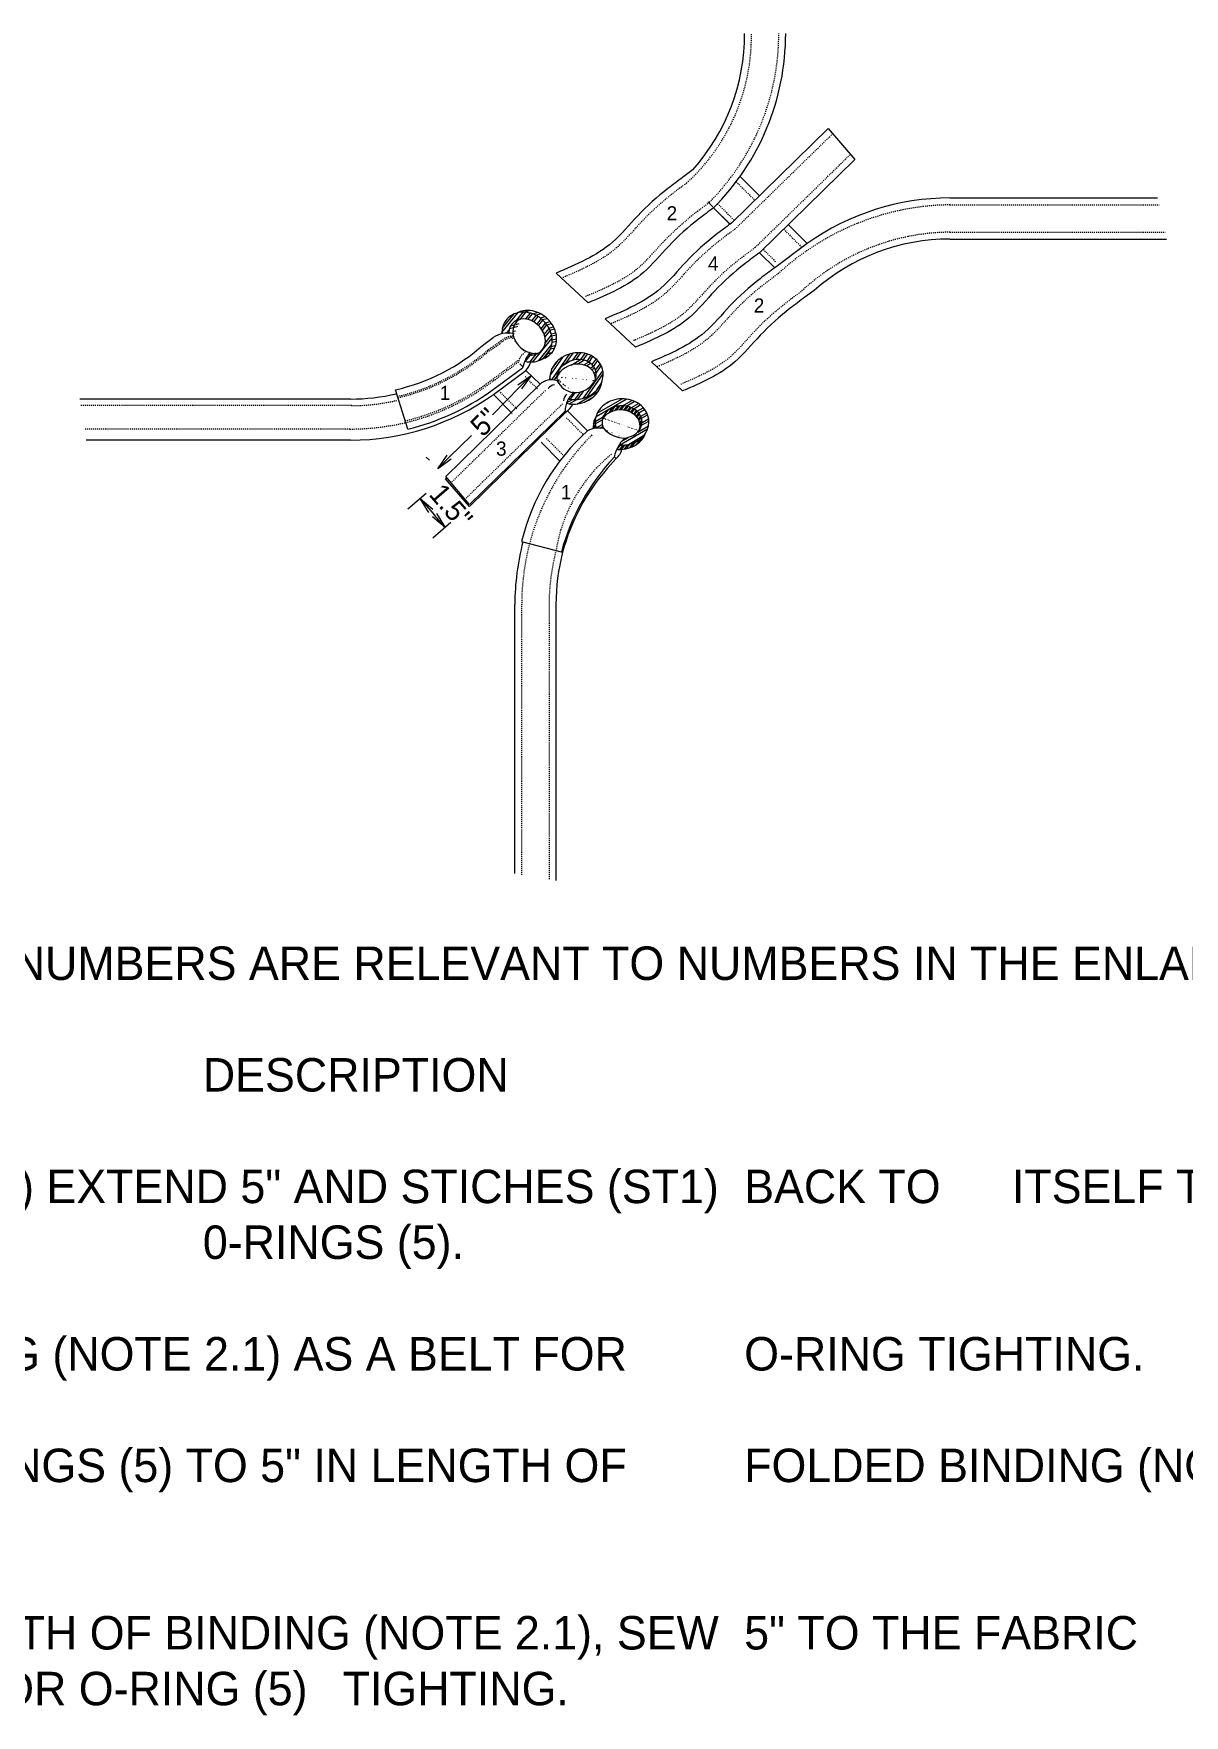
# Model space of a CAD drawing. Header units: inches. Extents: x 1631 to 16634, y 11819 to 13981.
# Drawn here: x 3629.4 to 3742.9, y 12079.4 to 12245.2 of the extents above; entities that cross this region are included whole.
import ezdxf

# ---------------------------------------------------------------- set-up
doc = ezdxf.new("R2010")
doc.units = ezdxf.units.IN
doc.header["$MEASUREMENT"] = 0
doc.linetypes.add('HIDDEN', pattern=[0.375, 0.25, -0.125])
for name, color, linetype in [('Object', 7, 'Continuous'), ('PEN2', 95, 'Continuous'), ('STECH', 7, 'HIDDEN'), ('TEXT', 7, 'Continuous'), ('WEBB', 5, 'Continuous')]:
    doc.layers.add(name, color=color, linetype=linetype)
pattern_1 = [(30.00000000000006, (2615.639687310141, 13171.15514276995), (-0.3, 0.5196152422706632), []), (30.00000000000006, (2615.717333023672, 13171.44492051783), (-0.3, 0.5196152422706632), [])]

# ---------------------------------------------------------------- blocks, each defined once
blk = doc.blocks.new('_OPEN')
at = {"color": 0, "linetype": 'ByBlock'}
for p, q in [((-1, 0.1666666666666667), (0, 0)), ((0, 0), (-1, -0.1666666666666667)), ((0, 0), (-1, 0))]:
    blk.add_line(p, q, dxfattribs=at)

msp = doc.modelspace()

# ---------------------------------------------------------------- hatches: boundary and pattern name
at = {"layer": 'Object'}
h = msp.add_hatch(dxfattribs=at)
h.set_pattern_fill('STEEL', color=256, scale=4.800000000000001, angle=6, style=0)
h.set_pattern_definition([(51, (2615.639687310141, 13171.15514276995), (-0.4662875768741825, 0.3775922346299025), []), (51, (2615.608328771161, 13171.45349933856), (-0.4662875768741825, 0.3775922346299025), [])])
edge = h.paths.add_edge_path()
edge.add_spline(control_points=[(3677.860072401469, 12212.90883360231), (3678.181926641168, 12212.83237699075), (3678.514084353772, 12212.81509896325), (3679.264475148269, 12212.93814898348), (3679.671809583724, 12213.1371633768), (3680.284115614901, 12213.75022612093), (3680.482476249397, 12214.15859123335), (3680.614805068491, 12215.01659369533), (3680.553912293368, 12215.46421847648), (3680.23032743753, 12216.28782146305), (3679.968208485105, 12216.66521921616), (3679.192262121887, 12217.38540191914), (3678.620196451895, 12217.6665461751), (3677.556453964216, 12217.79773731803), (3677.070274607158, 12217.72052165568), (3676.468681195562, 12217.39248136351), (3676.295884201751, 12217.25901608953), (3676.149069282008, 12217.10115815115), (3675.947610536559, 12216.88454622723), (3675.796289936796, 12216.62233917773), (3675.63052361866, 12216.10668714349), (3675.597561607166, 12215.86111924437), (3675.602511858295, 12215.61436111895)], knot_values=[2.178746364362933, 2.178746364362933, 2.178746364362933, 2.178746364362933, 2.578909986400729, 2.578909986400729, 3.112594499494854, 3.112594499494854, 3.64627901258898, 3.64627901258898, 4.179963525683106, 4.179963525683106, 4.713648038777231, 4.713648038777231, 5.439034474957414, 5.439034474957414, 6.017624120894173, 6.017624120894173, 6.283185307179586, 6.283185307179586, 6.283185307179586, 6.647587123580169, 6.647587123580169, 6.950201992807984, 6.950201992807984, 6.950201992807984, 6.950201992807984], degree=3, periodic=0)
edge.add_arc((3676.214946337668, 12212.9973290757), 2.687737469863095, 88.69629602716702, 103.17125859061753, ccw=False)
edge.add_ellipse((3678.088018548649, 12215.297848898), major_axis=(-1.444676885509036, 1.343613904841551), ratio=0.8141621690864794, start_angle=130.4339251141714, end_angle=396.30025943968735, ccw=False)
edge.add_arc((3681.87183483943, 12211.1666588584), 4.373718177589829, 147.2745948252473, 156.5263000736794)
h = msp.add_hatch(dxfattribs=at)
h.set_pattern_fill('STEEL', color=256, scale=4.800000000000001, angle=329.9999999999999, style=0)
h.set_pattern_definition([(14.99999999999995, (2615.639687310141, 13171.15514276995), (-0.1552914270615121, 0.579555495773441), []), (14.99999999999995, (2615.789687310141, 13171.41495039108), (-0.1552914270615121, 0.579555495773441), [])])
edge = h.paths.add_edge_path()
edge.add_ellipse((3678.515322501527, 12215.46904188325), major_axis=(-1.476909292616834, 1.308101131483985), ratio=0.8141621690864796, start_angle=344.82106040452425, end_angle=401.88658951353784, ccw=False)
edge.add_ellipse((3678.088018548649, 12215.297848898), major_axis=(-1.444676885509036, 1.343613904841551), ratio=0.8141621690864794, start_angle=330.5176970700759, end_angle=396.3002594396873)
edge.add_arc((3676.214946337774, 12212.9973290757), 2.687737469863096, 79.49993450514489, 88.6962960294183, ccw=False)
edge = h.paths.add_edge_path(flags=17)
edge.add_ellipse((3678.515322501527, 12215.46904188325), major_axis=(-1.476909292616834, 1.308101131483985), ratio=0.8141621690864796, start_angle=480.74377935227767, end_angle=510.29678957089766, ccw=False)
edge.add_arc((3681.87183483943, 12211.1666588584), 4.373718177589829, 143.5221561265998, 147.2745948252473)
edge.add_ellipse((3678.088018548649, 12215.297848898), major_axis=(-1.444676885509036, 1.343613904841551), ratio=0.8141621690864794, start_angle=130.4339251141714, end_angle=167.8649168334608)
edge = h.paths.add_edge_path()
edge.add_spline(control_points=[(3679.530771068929, 12213.10822668179), (3679.878739781867, 12213.21041248381), (3680.200433135309, 12213.39927922899), (3680.748388808604, 12213.97525694134), (3680.936764696595, 12214.38832295444), (3681.048198934768, 12215.24928843092), (3680.9764437264, 12215.69530083527), (3680.632935142305, 12216.51079509709), (3680.361720220559, 12216.88171001388), (3679.5684976224, 12217.58281898831), (3678.98976719541, 12217.84997496582), (3677.957241822265, 12217.95190542047), (3677.508686829107, 12217.87837981084), (3677.121312103427, 12217.67993693995)], knot_values=[2.666962190756418, 2.666962190756418, 2.666962190756418, 2.666962190756418, 3.112594499494854, 3.112594499494854, 3.64627901258898, 3.64627901258898, 4.179963525683106, 4.179963525683106, 4.713648038777231, 4.713648038777231, 5.439034474957414, 5.439034474957414, 5.975945858829169, 5.975945858829169, 5.975945858829169, 5.975945858829169], degree=3, periodic=0)
edge.add_spline(control_points=[(3677.121312103427, 12217.67993693995), (3677.413855525461, 12217.75828858803), (3677.724101090937, 12217.77706143226), (3678.620196451895, 12217.6665461751), (3679.192262121887, 12217.38540191914), (3679.968208485105, 12216.66521921616), (3680.23032743753, 12216.28782146305), (3680.553912293368, 12215.46421847648), (3680.614805068491, 12215.01659369533), (3680.482476249397, 12214.15859123335), (3680.284115614901, 12213.75022612093), (3679.84565272502, 12213.31122136059), (3679.694445183377, 12213.19882893285), (3679.530771068929, 12213.10822668179)], knot_values=[2.881952541900654, 2.881952541900654, 2.881952541900654, 2.881952541900654, 3.255033950636334, 3.255033950636334, 3.980420386816517, 3.980420386816517, 4.514104899910643, 4.514104899910643, 5.047789413004768, 5.047789413004768, 5.581473926098894, 5.581473926098894, 5.812115883693094, 5.812115883693094, 5.812115883693094, 5.812115883693094], degree=3, periodic=0)
at = {"layer": 'Object', "ltscale": 8}
h = msp.add_hatch(dxfattribs=at)
h.set_pattern_fill('STEEL', color=256, scale=4.800000000000001, angle=10, style=0)
h.set_pattern_definition([(54.99999999999999, (2615.639687310141, 13171.15514276995), (-0.491491226573395, 0.3441458618106277), []), (54.99999999999999, (2615.587592856841, 13171.45058509585), (-0.491491226573395, 0.3441458618106277), [])])
edge = h.paths.add_edge_path()
edge.add_ellipse((3682.969334968904, 12211.44808200212), major_axis=(1.90379475082814, 0.517643869399485), ratio=0.8141621690864798, start_angle=330.517697070058, end_angle=527.8649168335529, ccw=False)
edge.add_ellipse((3682.969334968904, 12211.44808200212), major_axis=(1.90379475082814, 0.517643869399485), ratio=0.8141621690864798, start_angle=249.1079499378008, end_angle=330.517697070058, ccw=False)
edge.add_arc((3684.251770755167, 12208.00103837637), 2.397765709164295, 130.827082047173, 150.0093629394599)
edge.add_spline(control_points=[(3682.175048852047, 12209.19958188127), (3682.197963097322, 12209.19475865017), (3682.220950366285, 12209.19022798429), (3682.679156147533, 12209.10600401312), (3683.138055561083, 12209.12938643221), (3684.159338775444, 12209.40819905805), (3684.700116254171, 12209.74563192832), (3685.2670395653, 12210.44833988849), (3685.414879451264, 12210.72174087367), (3685.502774017592, 12211.01156009274)], knot_values=[4.151692740075339, 4.151692740075339, 4.151692740075339, 4.151692740075339, 4.179963525683106, 4.179963525683106, 4.713648038777231, 4.713648038777231, 5.439034474957414, 5.439034474957414, 5.812115883691652, 5.812115883691652, 5.812115883691652, 5.812115883691652], degree=3, periodic=0)
edge.add_spline(control_points=[(3685.502774017592, 12211.01156009274), (3685.551189877946, 12211.17120416887), (3685.581416834237, 12211.33582994637), (3685.603173276812, 12211.71758969487), (3685.58104397307, 12211.93480404601), (3685.524481710007, 12212.14282918816), (3685.446867237468, 12212.4282803142), (3685.304060250921, 12212.69521968056), (3684.724801977509, 12213.3779135837), (3684.145548435759, 12213.65801464899), (3682.927787128827, 12213.81117099054), (3682.285786651923, 12213.68971679237), (3681.193274987836, 12213.11110179367), (3680.741374924217, 12212.65109336761), (3680.416208254526, 12211.86809014498), (3680.360471102349, 12211.6241822761), (3680.348044148725, 12211.37869381483)], knot_values=[5.812115883691652, 5.812115883691652, 5.812115883691652, 5.812115883691652, 6.017624120894173, 6.017624120894173, 6.283185307179586, 6.283185307179586, 6.283185307179586, 6.647587123580169, 6.647587123580169, 7.385756513580217, 7.385756513580217, 8.123925903580266, 8.123925903580266, 8.862095293580316, 8.862095293580316, 9.165137849081228, 9.165137849081228, 9.165137849081228, 9.165137849081228], degree=3, periodic=0)
edge.add_spline(control_points=[(3680.348044148725, 12211.37869381483), (3680.343035963431, 12211.27975953549), (3680.345062089644, 12211.18056854111), (3680.354411073709, 12211.08206573824)], knot_values=[9.165137849081228, 9.165137849081228, 9.165137849081228, 9.165137849081228, 9.287266997980666, 9.287266997980666, 9.287266997980666, 9.287266997980666], degree=3, periodic=0)
edge.add_arc((3680.479728440187, 12209.47265777198), 1.614279543384031, 69.21115978316402, 94.4523810780596, ccw=False)
edge.add_ellipse((3682.969334968904, 12211.44808200212), major_axis=(1.90379475082814, 0.517643869399485), ratio=0.8141621690864798, start_angle=527.8649168335529, end_angle=538.1100163271653, ccw=False)
at = {"layer": 'Object'}
h = msp.add_hatch(dxfattribs=at)
h.set_pattern_fill('STEEL', color=256, scale=4.800000000000001, angle=345, style=0)
h.set_pattern_definition(pattern_1)
edge = h.paths.add_edge_path()
edge.add_ellipse((3682.969334968904, 12211.44808200212), major_axis=(1.90379475082814, 0.517643869399485), ratio=0.8141621690864798, start_angle=330.517697070058, end_angle=527.8649168335529)
edge.add_ellipse((3682.889147992835, 12210.99479869643), major_axis=(1.890649877064452, 0.5637665041165666), ratio=0.8141621690864796, start_angle=344.82106040452425, end_angle=510.29678957089766, ccw=False)
edge = h.paths.add_edge_path()
edge.add_spline(control_points=[(3682.601664829011, 12208.68139652246), (3682.918238010498, 12208.67415013645), (3683.238313681977, 12208.71804311333), (3684.128383677576, 12208.98444390119), (3684.660799391007, 12209.33492176287), (3685.292455245222, 12210.15803132157), (3685.466809554411, 12210.57780289282), (3685.502774017594, 12211.01156009275)], knot_values=[4.334068537575593, 4.334068537575593, 4.334068537575593, 4.334068537575593, 4.713648038777231, 4.713648038777231, 5.439034474957414, 5.439034474957414, 5.975945858829169, 5.975945858829169, 5.975945858829169, 5.975945858829169], degree=3, periodic=0)
edge.add_spline(control_points=[(3685.502774017592, 12211.01156009274), (3685.414879451264, 12210.72174087367), (3685.2670395653, 12210.44833988849), (3684.700116254171, 12209.74563192832), (3684.159338775444, 12209.40819905805), (3683.138055561083, 12209.12938643221), (3682.679156147533, 12209.10600401312), (3682.220950366285, 12209.19022798429), (3682.197963097322, 12209.19475865017), (3682.175048852047, 12209.19958188127)], knot_values=[4.151692740075339, 4.151692740075339, 4.151692740075339, 4.151692740075339, 4.524774148809576, 4.524774148809576, 5.250160584989759, 5.250160584989759, 5.783845098083884, 5.783845098083884, 5.812115883691652, 5.812115883691652, 5.812115883691652, 5.812115883691652], degree=3, periodic=0)
edge.add_arc((3684.251770755167, 12208.00103837636), 2.397765709164295, 150.0093629394345, 161.4205260093168)
edge.add_spline(control_points=[(3681.97897032406, 12208.76501389718), (3682.058036310065, 12208.74501463327), (3682.138177807989, 12208.72858104784), (3682.345191825229, 12208.69570956641), (3682.473139674879, 12208.68433847375), (3682.601664829011, 12208.68139652246)], knot_values=[4.081236184869055, 4.081236184869055, 4.081236184869055, 4.081236184869055, 4.179963525683106, 4.179963525683106, 4.334068537575593, 4.334068537575593, 4.334068537575593, 4.334068537575593], degree=3, periodic=0)
h = msp.add_hatch(dxfattribs=at)
h.set_pattern_fill('STEEL', color=256, scale=4.800000000000001, angle=345, style=0)
h.set_pattern_definition(pattern_1)
edge = h.paths.add_edge_path()
edge.add_spline(control_points=[(3687.164030486569, 12204.65419303321), (3687.278365847764, 12204.64384789578), (3687.393399492132, 12204.63988454088), (3688.118066361296, 12204.65553624098), (3688.724524157242, 12204.85177631124), (3689.579691956891, 12205.49787787487), (3689.875075723763, 12205.89168119635), (3690.078776691658, 12206.54592196384), (3690.109976112721, 12206.76202003545), (3690.105541983155, 12206.97755213947), (3690.099457491327, 12207.27330428344), (3690.02563735122, 12207.56690443268), (3689.629199050247, 12208.369679486), (3689.135147934254, 12208.78187454564), (3687.990862595776, 12209.22573322784), (3687.338571187032, 12209.26357041427), (3686.138363943071, 12208.9671254372), (3685.588410208778, 12208.63041738905), (3684.9711560208, 12207.79881935005), (3684.817155737599, 12207.37242518519), (3684.807480607355, 12206.72926838501), (3684.839159655077, 12206.51974041913), (3684.901236570642, 12206.31923151183)], knot_values=[4.576980675456992, 4.576980675456992, 4.576980675456992, 4.576980675456992, 4.713648038777231, 4.713648038777231, 5.439034474957414, 5.439034474957414, 6.017624120894173, 6.017624120894173, 6.283185307179586, 6.283185307179586, 6.283185307179586, 6.647587123580169, 6.647587123580169, 7.385756513580217, 7.385756513580217, 8.123925903580266, 8.123925903580266, 8.862095293580316, 8.862095293580316, 9.39577980667444, 9.39577980667444, 9.654466529359041, 9.654466529359041, 9.654466529359041, 9.654466529359041], degree=3, periodic=0)
edge.add_arc((3685.129905663307, 12204.08054476051), 2.250335069371991, 76.66522021562872, 95.83221008436823, ccw=False)
edge.add_ellipse((3687.458188170516, 12206.92308828193), major_axis=(1.972496612823601, 0.04058005922938829), ratio=0.8141621690864794, start_angle=276.30427769314616, end_angle=562.5321972154212, ccw=False)
edge.add_arc((3690.204476717498, 12202.77011474049), 3.576879127978909, 134.2710363759815, 148.2146790483659)
h = msp.add_hatch(dxfattribs=at)
h.set_pattern_fill('STEEL', color=256, scale=2.7, angle=8, style=0)
h.set_pattern_definition([(53, (-726.1727226476614, 17363.63562594738), (-0.2695394846409613, 0.2031125703138163), []), (53, (-726.1962081084494, 17363.80273368399), (-0.2695394846409613, 0.2031125703138163), [])])
edge = h.paths.add_edge_path()
edge.add_ellipse((3687.458188170516, 12206.92308828193), major_axis=(1.972496612823601, 0.04058005922938829), ratio=0.8141621690864794, start_angle=330.517697070142, end_angle=527.8649168335569)
edge.add_ellipse((3687.270485683659, 12206.50277472901), major_axis=(1.9709274401109, 0.08851358441277524), ratio=0.8141621690864796, start_angle=344.82106040452425, end_angle=510.29678957089766, ccw=False)
edge = h.paths.add_edge_path()
edge.add_spline(control_points=[(3687.444061320912, 12204.22783243814), (3688.029916414711, 12204.26786970858), (3688.604186611119, 12204.47667213524), (3689.399182057337, 12205.10824357564), (3689.670116128606, 12205.4732125143), (3689.810181240806, 12205.88530536239)], knot_values=[4.740671444479243, 4.740671444479243, 4.740671444479243, 4.740671444479243, 5.439034474957414, 5.439034474957414, 5.975945858829169, 5.975945858829169, 5.975945858829169, 5.975945858829169], degree=3, periodic=0)
edge.add_spline(control_points=[(3689.810181240804, 12205.88530536239), (3689.654636599531, 12205.62544674871), (3689.444916457993, 12205.39605147236), (3688.724524157242, 12204.85177631124), (3688.118066361296, 12204.65553624098), (3687.393399492132, 12204.63988454088), (3687.278365847764, 12204.64384789578), (3687.164030486569, 12204.65419303321)], knot_values=[4.576980675456991, 4.576980675456991, 4.576980675456991, 4.576980675456991, 4.95006208419166, 4.95006208419166, 5.675448520371843, 5.675448520371843, 5.812115883692082, 5.812115883692082, 5.812115883692082, 5.812115883692082], degree=3, periodic=0)
edge.add_arc((3690.204476717498, 12202.7701147405), 3.57687912797891, 148.2146790483659, 155.8290581308954)
edge.add_spline(control_points=[(3686.941190110392, 12204.23470506412), (3687.085475442274, 12204.22089757778), (3687.230983270489, 12204.21728205761), (3687.39870423229, 12204.22498662254), (3687.42139144981, 12204.22628318172), (3687.444061320912, 12204.22783243814)], knot_values=[4.540989051307951, 4.540989051307951, 4.540989051307951, 4.540989051307951, 4.713648038777231, 4.713648038777231, 4.740671444479243, 4.740671444479243, 4.740671444479243, 4.740671444479243], degree=3, periodic=0)
edge = h.paths.add_edge_path()
edge.add_spline(control_points=[(3684.901236570642, 12206.31923151183), (3684.839159655077, 12206.51974041913), (3684.807480607355, 12206.72926838501), (3684.813455481883, 12207.1264497238), (3684.843817271616, 12207.31239041377), (3684.898296035131, 12207.49135981887)], knot_values=[9.165137849082463, 9.165137849082463, 9.165137849082463, 9.165137849082463, 9.423824571767064, 9.423824571767064, 9.654466529359043, 9.654466529359043, 9.654466529359043, 9.654466529359043], degree=3, periodic=0)
edge.add_spline(control_points=[(3684.898296035133, 12207.49135981888), (3684.719538221147, 12207.17581298043), (3684.619973937677, 12206.8163074665), (3684.623881410811, 12206.39468125259), (3684.627268266644, 12206.33489904311), (3684.633379172707, 12206.27541818934)], knot_values=[2.666962190756418, 2.666962190756418, 2.666962190756418, 2.666962190756418, 3.112594499494854, 3.112594499494854, 3.1863705750803, 3.1863705750803, 3.1863705750803, 3.1863705750803], degree=3, periodic=0)
edge.add_arc((3685.129905663303, 12204.08054476051), 2.250335069371991, 95.83221008432162, 102.74695393753859, ccw=False)

# ---------------------------------------------------------------- linework, layer by layer
at = {"layer": 'Object', "ltscale": 0.8}
for p, q in [((3696.421774007707, 12228.13351657923), (3695.925692463701, 12228.64274152418)), ((3677.677126908082, 12212.34608041286), (3677.371460688577, 12212.65219149558)), ((3677.369815301819, 12210.38945039402), (3674.68230195353, 12207.61415612511)), ((3670.421466209627, 12203.4511991554), (3672.620356585299, 12205.5936815596)), ((3668.464391327572, 12203.14673345944), (3668.158725108064, 12203.45284454215)), ((3668.131122658146, 12199.86585866278), (3666.346168713033, 12198.32924674612)), ((3668.602612399824, 12198.16054023071), (3668.971782241024, 12197.73170640655)), ((3670.588029670722, 12197.01187463642), (3668.803075725613, 12195.47526271976))]:
    msp.add_line(p, q, dxfattribs=at)
at = {"layer": 'Object'}
for centre, radius, start, end in [((3681.051946883599, 12209.43091038129), 1.193875103286896, 102.9566475107572, 137.8974628680595), ((3682.837178621667, 12208.83597176767), 1.174867356318468, 134.0475651691814, 171.1660600781801)]:
    msp.add_arc(centre, radius, start, end, dxfattribs=at)
for centre, major_axis, ratio, start_param, end_param in [((3678.088018548649, 12215.297848898), (-1.444676885509034, 1.34361390484155), 0.8141621690864795, 2.276501449542038, 6.916744353730269), ((3678.515322501527, 12215.46904188325), (-1.476909292616834, 1.308101131483985), 0.8141621690864796, 6.018262834277198, 7.014244206631878), ((3678.515322501527, 12215.46904188325), (-1.476909292616834, 1.308101131483985), 0.8141621690864796, 8.390561808178532, 8.906359140368826), ((3682.969334968904, 12211.44808200212), (1.903794750828138, 0.5176438693994841), 0.8141621690864795, 4.347753919307827, 9.391791522869479), ((3682.889147992835, 12210.99479869643), (1.890649877064452, 0.563766504116566), 0.8141621690864796, 6.018262834277198, 8.906359140368826), ((3687.458188170516, 12206.92308828193), (1.972496612823601, 0.04058005922938829), 0.8141621690864793, 4.822419383090123, 9.818038989887178), ((3687.270485683659, 12206.50277472901), (1.970927440110888, 0.0885135844127748), 0.8141621690864794, 6.018262834277198, 8.906359140368826)]:
    msp.add_ellipse(centre, major_axis=major_axis, ratio=ratio, start_param=start_param, end_param=end_param, dxfattribs=at)
for points, knots in [([(3677.860072401469, 12212.90883360231), (3678.181926641168, 12212.83237699075), (3678.514084353772, 12212.81509896325), (3679.264475148269, 12212.93814898348), (3679.671809583724, 12213.1371633768), (3680.284115614901, 12213.75022612093), (3680.482476249397, 12214.15859123335), (3680.614805068491, 12215.01659369533), (3680.553912293368, 12215.46421847648), (3680.23032743753, 12216.28782146305), (3679.968208485105, 12216.66521921616), (3679.192262121887, 12217.38540191914), (3678.620196451895, 12217.6665461751), (3677.556453964216, 12217.79773731803), (3677.070274607158, 12217.72052165568), (3676.468681195562, 12217.39248136351), (3676.295884201751, 12217.25901608953), (3676.149069282008, 12217.10115815115), (3675.947610536559, 12216.88454622723), (3675.796289936796, 12216.62233917773), (3675.63052361866, 12216.10668714349), (3675.597561607165, 12215.86111924437), (3675.602511858293, 12215.61436111895)], [2.178746364363137, 2.178746364363137, 2.178746364363137, 2.178746364363137, 2.578909986400729, 2.578909986400729, 3.112594499494854, 3.112594499494854, 3.64627901258898, 3.64627901258898, 4.179963525683106, 4.179963525683106, 4.713648038777231, 4.713648038777231, 5.439034474957414, 5.439034474957414, 6.017624120894173, 6.017624120894173, 6.283185307179586, 6.283185307179586, 6.283185307179586, 6.647587123580169, 6.647587123580169, 6.950201992807949, 6.950201992807949, 6.950201992807949, 6.950201992807949]), ([(3679.530771068929, 12213.10822668179), (3679.878739781867, 12213.21041248381), (3680.200433135309, 12213.39927922899), (3680.748388808604, 12213.97525694134), (3680.936764696595, 12214.38832295444), (3681.048198934768, 12215.24928843092), (3680.9764437264, 12215.69530083527), (3680.632935142305, 12216.51079509709), (3680.361720220559, 12216.88171001388), (3679.5684976224, 12217.58281898831), (3678.98976719541, 12217.84997496582), (3677.957241822265, 12217.95190542047), (3677.508686829107, 12217.87837981084), (3677.121312103427, 12217.67993693995)], [2.666962190756418, 2.666962190756418, 2.666962190756418, 2.666962190756418, 3.112594499494854, 3.112594499494854, 3.64627901258898, 3.64627901258898, 4.179963525683106, 4.179963525683106, 4.713648038777231, 4.713648038777231, 5.439034474957414, 5.439034474957414, 5.975945858829169, 5.975945858829169, 5.975945858829169, 5.975945858829169]), ([(3682.175048852047, 12209.19958188127), (3682.197963097322, 12209.19475865017), (3682.220950366285, 12209.19022798429), (3682.679156147533, 12209.10600401312), (3683.138055561083, 12209.12938643221), (3684.159338775444, 12209.40819905805), (3684.700116254171, 12209.74563192832), (3685.37310312541, 12210.57980689031), (3685.564185989184, 12211.03348074333), (3685.603173276812, 12211.71758969487), (3685.58104397307, 12211.93480404601), (3685.524481710007, 12212.14282918816), (3685.446867237468, 12212.4282803142), (3685.304060250921, 12212.69521968056), (3684.724801977509, 12213.3779135837), (3684.145548435759, 12213.65801464899), (3682.927787128827, 12213.81117099054), (3682.285786651923, 12213.68971679237), (3681.193274987836, 12213.11110179367), (3680.741374924217, 12212.65109336761), (3680.378067769496, 12211.77624763628), (3680.321864187677, 12211.42498636744), (3680.354411073709, 12211.08206573824)], [4.151692740075339, 4.151692740075339, 4.151692740075339, 4.151692740075339, 4.179963525683106, 4.179963525683106, 4.713648038777231, 4.713648038777231, 5.439034474957414, 5.439034474957414, 6.017624120894173, 6.017624120894173, 6.283185307179586, 6.283185307179586, 6.283185307179586, 6.647587123580169, 6.647587123580169, 7.385756513580217, 7.385756513580217, 8.123925903580266, 8.123925903580266, 8.862095293580316, 8.862095293580316, 9.287266997980666, 9.287266997980666, 9.287266997980666, 9.287266997980666]), ([(3681.97897032406, 12208.76501389718), (3682.058036310065, 12208.74501463327), (3682.138177807989, 12208.72858104784), (3682.655983844383, 12208.64635931361), (3683.114179314918, 12208.68088930145), (3684.128383677576, 12208.98444390119), (3684.660799391007, 12209.33492176287), (3685.292455245222, 12210.15803132157), (3685.466809554411, 12210.57780289282), (3685.502774017594, 12211.01156009275)], [4.081236184869055, 4.081236184869055, 4.081236184869055, 4.081236184869055, 4.179963525683106, 4.179963525683106, 4.713648038777231, 4.713648038777231, 5.439034474957414, 5.439034474957414, 5.975945858829169, 5.975945858829169, 5.975945858829169, 5.975945858829169]), ([(3687.164030486569, 12204.65419303321), (3687.278365847764, 12204.64384789578), (3687.393399492132, 12204.63988454088), (3688.118066361296, 12204.65553624098), (3688.724524157242, 12204.85177631124), (3689.579691956891, 12205.49787787487), (3689.875075723763, 12205.89168119635), (3690.078776691658, 12206.54592196384), (3690.109976112721, 12206.76202003545), (3690.105541983155, 12206.97755213947), (3690.099457491327, 12207.27330428344), (3690.02563735122, 12207.56690443268), (3689.629199050247, 12208.369679486), (3689.135147934254, 12208.78187454564), (3687.990862595776, 12209.22573322784), (3687.338571187032, 12209.26357041427), (3686.138363943071, 12208.9671254372), (3685.588410208778, 12208.63041738905), (3684.9711560208, 12207.79881935005), (3684.817155737599, 12207.37242518519), (3684.807480607355, 12206.72926838501), (3684.839159655077, 12206.51974041913), (3684.901236570642, 12206.31923151183)], [4.576980675456992, 4.576980675456992, 4.576980675456992, 4.576980675456992, 4.713648038777231, 4.713648038777231, 5.439034474957414, 5.439034474957414, 6.017624120894173, 6.017624120894173, 6.283185307179586, 6.283185307179586, 6.283185307179586, 6.647587123580169, 6.647587123580169, 7.385756513580217, 7.385756513580217, 8.123925903580266, 8.123925903580266, 8.862095293580316, 8.862095293580316, 9.39577980667444, 9.39577980667444, 9.654466529359041, 9.654466529359041, 9.654466529359041, 9.654466529359041]), ([(3684.898296035133, 12207.49135981888), (3684.719538221147, 12207.17581298043), (3684.619973937677, 12206.8163074665), (3684.623881410811, 12206.39468125259), (3684.627268266644, 12206.33489904311), (3684.633379172707, 12206.27541818934)], [2.666962190756418, 2.666962190756418, 2.666962190756418, 2.666962190756418, 3.112594499494854, 3.112594499494854, 3.1863705750803, 3.1863705750803, 3.1863705750803, 3.1863705750803]), ([(3686.941190110392, 12204.23470506412), (3687.085475442274, 12204.22089757778), (3687.230983270489, 12204.21728205761), (3687.985286340492, 12204.2519323298), (3688.586794941522, 12204.46285560098), (3689.399182057337, 12205.10824357564), (3689.670116128606, 12205.4732125143), (3689.810181240806, 12205.88530536239)], [4.540989051307951, 4.540989051307951, 4.540989051307951, 4.540989051307951, 4.713648038777231, 4.713648038777231, 5.439034474957414, 5.439034474957414, 5.975945858829169, 5.975945858829169, 5.975945858829169, 5.975945858829169])]:
    msp.add_open_spline(points, degree=3, knots=knots, dxfattribs=at)
msp.add_open_spline([(3680.348044148725, 12211.37869381484), (3680.320434817133, 12211.27913206597), (3680.299926303916, 12211.17766749024), (3680.286816843529, 12211.07536908724)], degree=3, dxfattribs=at)
at = {"layer": 'STECH', "ltscale": 0.015}
for p, q in [((3698.589699752727, 12225.93966614175), (3708.269781074643, 12235.38276916655)), ((3700.580595521013, 12224.11576649414), (3709.952409728459, 12233.28218252967)), ((3698.719970249789, 12230.6128939139), (3700.553282695138, 12228.77958146855)), ((3696.883433428506, 12228.4461345687), (3698.529456936267, 12226.80011106094)), ((3719.79629061072, 12228.33962906006), (3740.434423511171, 12228.33962906006)), ((3703.401858512378, 12225.93100565131), (3705.113982088478, 12224.21888207521)), ((3719.796290610717, 12225.63962906006), (3741.022451593908, 12225.63962906006)), ((3701.378032753506, 12223.9515352437), (3702.597317490723, 12222.73225050648)), ((3674.266190327522, 12214.0505115765), (3675.389837655704, 12214.82389114117)), ((3674.357838498465, 12213.91665352263), (3675.481485826647, 12214.69003308729)), ((3674.081738062574, 12210.67437402621), (3677.233045866556, 12213.01883291054)), ((3674.125526263702, 12210.49919603815), (3677.276834067685, 12212.84365492248)), ((3679.109848725111, 12210.20193374622), (3677.890563987894, 12211.42121848344)), ((3679.907285957608, 12210.03770249578), (3670.535471750161, 12200.87128646025)), ((3677.086022966243, 12208.22246333862), (3675.373899390142, 12209.93458691471)), ((3660.788285641385, 12208.53695871442), (3634.070987958334, 12208.53695871442)), ((3681.584529451076, 12208.70558509159), (3672.043014349802, 12199.37318742647)), ((3683.604448050115, 12205.70733442122), (3681.958424542354, 12207.35335792898)), ((3660.60951976139, 12206.22926049599), (3634.41914749175, 12206.22926049599)), ((3681.767911228832, 12203.54057507603), (3679.934598783482, 12205.37388752138)), ((3677.5665908679, 12162.26018735648), (3677.5665908679, 12188.93883992986)), ((3680.266590867901, 12188.93883992986), (3680.266590867901, 12161.81093634272))]:
    msp.add_line(p, q, dxfattribs=at)
for centre, radius, start, end in [((3680.680977309879, 12244.93859925358), 19.54226282570515, 312.268935825044, 0.8093161474020861), ((3679.296290610717, 12245.21462906006), 23.625, 315.2474279966616, 0), ((3720.134195093015, 12202.99771193279), 25.3441698053907, 90.76392616106938, 132.7938570595478), ((3719.959189453872, 12203.88326750191), 21.75697139498453, 90.4289890920736, 133.1004017711498), ((3660.691590867904, 12229.43883992986), 20.52, 283.0414892078526, 311.4166783014995), ((3660.757273169591, 12229.30746696887), 20.52, 282.9746777927539, 311.4166783014995), ((3676.852834412304, 12213.28675094492), 2.122064912467401, 94.28994953177333, 133.5843174126496), ((3676.88314958851, 12213.30444514982), 1.970917358438393, 93.58882889095288, 135.3304569431412), ((3678.263259483072, 12212.81001792227), 0.9869987578014761, 121.7409694402608, 178.046976861278), ((3660.647802666776, 12229.61401791793), 23.22, 283.5025239485332, 305.4059317731339), ((3660.691590867904, 12229.43883992986), 23.22, 283.5272829194586, 305.4059317731339), ((3660.788285641385, 12228.38195871442), 19.845, 270, 283.1603653575968), ((3660.609519761394, 12230.52926049599), 24.3, 270, 283.1140326064784), ((3701.191590867904, 12188.93883992986), 23.625, 135, 165.2885949180511), ((3696.226284824064, 12191.79440304158), 15.47028885047566, 129.3368251151109, 170.856489073953), ((3701.191590867904, 12188.93883992986), 23.625, 165.2885949180511, 180), ((3701.191590867904, 12188.93883992986), 20.925, 165.2885949180511, 180)]:
    msp.add_arc(centre, radius, start, end, dxfattribs=at)
for points, knots in [([(3693.825326209837, 12230.47740537669), (3693.337646525688, 12230.1165716501), (3692.854858338836, 12229.75925958409), (3691.449812772042, 12228.66076153475), (3690.557188198536, 12227.88298029993), (3689.191489807376, 12226.48353701945), (3688.677264272943, 12225.8816612171), (3687.713567001054, 12224.84340902965), (3687.281165991059, 12224.40665154324), (3686.333869408711, 12223.61609780666), (3685.83148935739, 12223.26663680592), (3684.271264829335, 12222.31703012001), (3683.160693039394, 12221.8145418881), (3681.868317487751, 12221.26380601254), (3681.684378631044, 12221.18626092178), (3681.500805500888, 12221.10915143335)], [0, 0, 0, 0, 0.6739157089313234, 0.6739157089313234, 2.02174712679397, 2.02174712679397, 2.905854820387182, 2.905854820387182, 3.555812523448747, 3.555812523448747, 4.205770226510312, 4.205770226510312, 5.505685632633442, 5.505685632633442, 5.721459658695998, 5.721459658695998, 5.721459658695998, 5.721459658695998]), ([(3696.073673468038, 12228.58152804254), (3695.592655648326, 12228.21623191396), (3695.101364288852, 12227.85282245498), (3693.643646064476, 12226.71345868162), (3692.728852894419, 12225.87505812986), (3691.244058512944, 12224.40171608329), (3690.700817833707, 12223.76452230198), (3689.754589164808, 12222.74857757046), (3689.351702619664, 12222.34799129271), (3688.482703621698, 12221.63933692533), (3688.012970357184, 12221.3205598251), (3686.520845871273, 12220.43811230493), (3685.415280272808, 12219.94963886914), (3684.136789483264, 12219.41012211432), (3683.996729520577, 12219.35132504635), (3683.856322301004, 12219.29244233922)], [0, 0, 0, 0, 0.6722058783417457, 0.6722058783417457, 2.016617635025237, 2.016617635025237, 2.922756900147201, 2.922756900147201, 3.598581789936319, 3.598581789936319, 4.274406679725437, 4.274406679725437, 5.626056459303673, 5.626056459303673, 5.791691116826096, 5.791691116826096, 5.791691116826096, 5.791691116826096]), ([(3698.589699752727, 12225.93966614175), (3698.102023068994, 12225.57883463517), (3697.6192377798, 12225.22152471487), (3696.21420045213, 12224.12303384367), (3695.321580750857, 12223.34525801922), (3693.955884623087, 12221.94582123913), (3693.441658744086, 12221.34394585796), (3692.477961535127, 12220.30569143325), (3692.045561121156, 12219.86893242895), (3691.098264191656, 12219.07837419209), (3690.595883658578, 12218.72891133066), (3689.035657067336, 12217.77930001273), (3687.925083092783, 12217.27680994693), (3686.65649318605, 12216.7362098453), (3686.496331771035, 12216.6685945901), (3686.336416078373, 12216.60135078276)], [0, 0, 0, 0, 0.673911562709862, 0.673911562709862, 2.021734688129586, 2.021734688129586, 2.905843591644254, 2.905843591644254, 3.555802728580507, 3.555802728580507, 4.205761865516761, 4.205761865516761, 5.505680139389269, 5.505680139389269, 5.693555633679713, 5.693555633679713, 5.693555633679713, 5.693555633679713]), ([(3700.612388350522, 12224.14703631752), (3700.125939740043, 12223.78711346116), (3699.634641921675, 12223.42369922321), (3698.176905655699, 12222.28431975871), (3697.240123233472, 12221.46968127436), (3695.777298928349, 12219.97254741403), (3695.234059949862, 12219.33535336688), (3694.287825912234, 12218.31940868332), (3693.884934740274, 12217.91882347477), (3693.015919972953, 12217.21016927154), (3692.546178441504, 12216.89139238456), (3691.054029084926, 12216.00894505011), (3689.948446882352, 12215.52047117599), (3688.719732085094, 12215.00196142179), (3688.629751294964, 12214.96411725657), (3688.539605295373, 12214.92626503746)], [0, 0, 0, 0, 0.6722145105594627, 0.6722145105594627, 2.016643531678388, 2.016643531678388, 2.922784434269179, 2.922784434269179, 3.598616061957435, 3.598616061957435, 4.274447689645692, 4.274447689645692, 5.626110945022204, 5.626110945022204, 5.732655695458323, 5.732655695458323, 5.732655695458323, 5.732655695458323]), ([(3702.91631314129, 12221.59533232415), (3702.428646142231, 12221.23450798325), (3701.945870206036, 12220.87720498883), (3700.540859472461, 12219.77873728706), (3699.648255497725, 12219.00097892595), (3698.28256667449, 12217.60156312621), (3697.768339681723, 12216.99968910304), (3696.804642672825, 12215.96142745463), (3696.372244181006, 12215.52466355004), (3695.424946127678, 12214.73409078602), (3694.922564037844, 12214.38462191821), (3693.36233078178, 12213.43499564806), (3692.251749752148, 12212.93249966245), (3691.059809206265, 12212.42456221786), (3690.976280728402, 12212.38914033369), (3690.892791444205, 12212.35385576452)], [0, 0, 0, 0, 0.6738981796326569, 0.6738981796326569, 2.021694538897971, 2.021694538897971, 2.905807349927189, 2.905807349927189, 3.55577111694889, 3.55577111694889, 4.205734883970591, 4.205734883970591, 5.505662418013992, 5.505662418013992, 5.603634738553938, 5.603634738553938, 5.603634738553938, 5.603634738553938]), ([(3705.093110108208, 12219.76928302407), (3704.606655323814, 12219.40935559964), (3704.115351121834, 12219.0459366384), (3702.657597024536, 12217.9065416656), (3701.720803771223, 12217.09189128526), (3700.257971344354, 12215.59473992045), (3699.714734046198, 12214.95754561017), (3698.768494699778, 12213.94160097187), (3698.365598952685, 12213.54101681874), (3697.496568594872, 12212.83236277537), (3697.026818890099, 12212.51358609821), (3695.534644944075, 12211.63113894477), (3694.429046324603, 12211.14266463613), (3693.249524897505, 12210.64491585649), (3693.20891373538, 12210.62780421538), (3693.168264489825, 12210.61069642514)], [0, 0, 0, 0, 0.6722230421746389, 0.6722230421746389, 2.016669126523917, 2.016669126523917, 2.922811648472003, 2.922811648472003, 3.598649938643494, 3.598649938643494, 4.274488228814984, 4.274488228814984, 5.626164809157964, 5.626164809157964, 5.674311555272684, 5.674311555272684, 5.674311555272684, 5.674311555272684])]:
    msp.add_open_spline(points, degree=3, knots=knots, dxfattribs=at)
at = {"layer": 'WEBB'}
for p, q in [((3698.256286177369, 12226.53292727247), (3707.797801278644, 12235.8653249376)), ((3707.797801278644, 12235.8653249376), (3710.424389524454, 12232.79962675863)), ((3701.052575317008, 12223.6332107231), (3710.424389524454, 12232.79962675863)), ((3694.482140959426, 12231.81864275122), (3693.423842583186, 12231.02002485434)), ((3699.102438611837, 12231.13604598655), (3701.01110991733, 12229.22737468106)), ((3719.79629061072, 12229.01462906006), (3740.264677780433, 12229.01462906006)), ((3696.076080594979, 12228.57349934561), (3696.007174552833, 12228.52223574562)), ((3696.478985393551, 12228.03193427723), (3698.096710742768, 12226.41420892801)), ((3698.119986104277, 12226.43180026068), (3696.480581638749, 12228.03353067073)), ((3698.256286177362, 12226.53292727246), (3698.120146074791, 12226.43164396634)), ((3703.859685734569, 12226.37879886382), (3705.717707537209, 12224.52077706118)), ((3705.717707537202, 12224.52077706118), (3702.514829514635, 12222.1379518018)), ((3719.796290610717, 12224.96462906006), (3741.147095913933, 12224.96462906006)), ((3701.052575317004, 12223.63321072309), (3701.013871977175, 12223.60441683987)), ((3702.514829514635, 12222.1379518018), (3701.013871977175, 12223.60441683987)), ((3680.959283617038, 12221.61396311354), (3684.117371329208, 12218.66996470518)), ((3706.400304301882, 12219.90047940877), (3705.49459373486, 12219.22666354642)), ((3685.794945931746, 12217.10611423303), (3688.80093381217, 12214.3039046866)), ((3673.845834297594, 12214.57792862218), (3674.751544864619, 12215.25174448453)), ((3674.528431062274, 12209.95763096977), (3677.640286986607, 12212.27273908435)), ((3690.351629976594, 12212.85833146128), (3693.430103097591, 12209.98855050698)), ((3679.340910202412, 12210.61676942104), (3670.072187382862, 12201.55118536214)), ((3674.770173941419, 12209.63269192875), (3677.973051963982, 12212.01551718812)), ((3677.973051963982, 12212.01551718812), (3679.372948694188, 12210.64779054662)), ((3660.691590867904, 12209.18883992986), (3633.990969409762, 12209.18883992986)), ((3666.323096379187, 12206.21692849527), (3665.121763566101, 12210.09465230505)), ((3676.628195744051, 12207.77467012611), (3674.770173941411, 12209.63269192874)), ((3681.948407423653, 12207.91007518008), (3672.406892322375, 12198.57767751496)), ((3681.854011464453, 12208.00658633429), (3672.434698436238, 12198.79371248998)), ((3682.070862754059, 12208.01187544192), (3684.065396732934, 12206.0631765119)), ((3684.411800883641, 12205.57996964432), (3684.480706925788, 12205.6312332443)), ((3660.6915908679, 12205.13883992986), (3634.619272164826, 12205.13883992986)), ((3681.327646397927, 12203.07521947223), (3679.476771561291, 12204.92609430887)), ((3686.005740519191, 12202.3348262387), (3686.868944859969, 12203.32405484575)), ((3686.700506059955, 12203.48862286657), (3686.868944859969, 12203.32405484575)), ((3670.160213113671, 12201.4484435932), (3670.044381268999, 12201.33515038711)), ((3672.406892322375, 12198.57767751496), (3670.044381268999, 12201.33515038711)), ((3672.434698436238, 12198.79371248998), (3670.072187382862, 12201.55118536214)), ((3684.29819686279, 12200.10466900737), (3684.184889222077, 12200.21797664808)), ((3677.55763806024, 12195.14411991429), (3681.60544213227, 12194.08133715452)), ((3676.891590867901, 12162.39455343855), (3676.891590867901, 12188.93883992986)), ((3680.9415908679, 12188.93883992986), (3680.9415908679, 12161.72040039568))]:
    msp.add_line(p, q, dxfattribs=at)
for centre, radius, start, end in [((3679.296290610717, 12245.21462906006), 20.25, 318.5833216983879, 0), ((3679.296290610717, 12245.21462906006), 24.3, 315, 0), ((3719.796290610717, 12204.71462906006), 24.3, 90, 125.4059317731339), ((3719.796290610717, 12204.71462906006), 20.25, 90, 131.4166783014995), ((3676.214946337666, 12212.9973290757), 2.687737469863134, 79.4999345028066, 122.9886828021834), ((3660.691590867904, 12229.43883992986), 19.845, 282.8993310393402, 311.4166783014995), ((3681.871834839432, 12211.1666588584), 4.37371817758982, 143.5221561265854, 165.3512623487849), ((3675.542556341708, 12214.09229150172), 3.196920474380529, 319.4872584258692, 336.8911997230026), ((3680.479728440187, 12209.47265777198), 1.614279543383972, 69.21115978312302, 134.8671489721548), ((3683.037075919958, 12212.03319646788), 2.245705500784965, 207.9151442543101, 260.9584937971863), ((3660.691590867904, 12229.03383992986), 19.845, 270, 283.1603653575968), ((3660.691590867904, 12229.43883992986), 24.3, 270, 305.4059317731339), ((3660.691590867904, 12229.43883992986), 23.895, 283.6315418293534, 305.4059317731339), ((3684.251770755167, 12208.00103837636), 2.397765709164263, 130.8270820470997, 179.867428724704), ((3680.437746756696, 12209.8517966272), 2.460158090222672, 307.8829414454207, 331.5923386914934), ((3698.639248007206, 12189.9846595594), 21.70378559398441, 132.1902279860184, 166.2478890628404), ((3701.191590867904, 12188.93883992986), 24.435, 135, 135.0089730253011), ((3685.129905663307, 12204.08054476051), 2.250335069372033, 76.66522021559207, 118.5725047637518), ((3687.796545767778, 12208.25280901022), 2.922838304525971, 222.7119854744738, 268.2566176034899), ((3690.204476717496, 12202.77011474049), 3.576879127978838, 134.2710363759473, 168.4872469864115), ((3685.884507767132, 12204.58537447409), 1.60001362324545, 307.9713921792484, 347.0875529513112), ((3703.377674185267, 12188.04164023276), 22.72941185210187, 137.1932186122495, 164.5004993150326), ((3701.191590867904, 12188.93883992986), 20.25, 138.5833216983879, 165.2885949180511), ((3701.191590867904, 12188.93883992986), 24.3, 165.2885949180511, 180), ((3701.191590867904, 12188.93883992986), 20.25, 165.2885949180511, 180)]:
    msp.add_arc(centre, radius, start, end, dxfattribs=at)
msp.add_ellipse((3678.515322501527, 12215.46904188325), major_axis=(-1.476909292616834, 1.308101131483985), ratio=0.8141621690864796, start_param=7.014244206631878, end_param=8.390561808178532, dxfattribs=at)
msp.add_spline([(3693.423842583186, 12231.02002485434), (3691.97961349766, 12229.93178100582), (3689.012095117629, 12227.26241216871), (3686.519304918051, 12224.65239071924), (3680.959283617038, 12221.61396311354)], degree=3, dxfattribs=at)
for points, knots in [([(3696.480581638749, 12228.03353067073), (3695.995914026478, 12227.67492557322), (3694.441461877057, 12226.52478793145), (3692.082781774468, 12224.45151993035), (3689.156230214041, 12220.80142982373), (3686.074991800962, 12219.49093383532), (3684.117371329208, 12218.66996470518)], [0, 0, 0, 0, 0.6697533814403477, 2.148069227247683, 3.484804339654408, 5.791691116826096, 5.791691116826096, 5.791691116826096, 5.791691116826096]), ([(3698.188216126075, 12226.4822856194), (3697.703548513804, 12226.12368052189), (3696.149096364385, 12224.97354288012), (3693.790416261796, 12222.90027487902), (3690.857118197548, 12219.24177031384), (3687.762645756033, 12217.93120873921), (3685.794945931748, 12217.10611423303)], [0, 0, 0, 0, 0.6697533814403477, 2.148069227247683, 3.484804339654408, 5.803498587762954, 5.803498587762954, 5.803498587762954, 5.803498587762954]), ([(3701.013871977175, 12223.60441683987), (3700.529204364904, 12223.24581174236), (3698.974752215485, 12222.09567410059), (3696.616072112896, 12220.02240609948), (3693.723251966916, 12216.41438690795), (3690.707866707417, 12215.10462398767), (3688.800933812166, 12214.30390468661)], [0, 0, 0, 0, 0.6697533814403477, 2.148069227247683, 3.484804339654408, 5.732655695458323, 5.732655695458323, 5.732655695458323, 5.732655695458323]), ([(3702.514829514637, 12222.1379518018), (3702.030161902367, 12221.77934670429), (3700.475709752947, 12220.62920906252), (3698.117029650359, 12218.55594106142), (3695.23537711901, 12214.96185048137), (3692.24167855246, 12213.65247904598), (3690.351629976587, 12212.8583314613)], [0, 0, 0, 0, 0.6697533814403477, 2.148069227247683, 3.484804339654408, 5.713110566787933, 5.713110566787933, 5.713110566787933, 5.713110566787933]), ([(3705.49459373486, 12219.22666354642), (3705.009926122588, 12218.86805844891), (3703.455473973168, 12217.71792080714), (3701.09679387058, 12215.64465280604), (3698.237310157669, 12212.07821189598), (3695.286491417733, 12210.76983688858), (3693.430103097593, 12209.98855050698)], [0, 0, 0, 0, 0.6697533814403477, 2.148069227247683, 3.484804339654408, 5.674311555272684, 5.674311555272684, 5.674311555272684, 5.674311555272684])]:
    msp.add_open_spline(points, degree=3, knots=knots, dxfattribs=at)

# ---------------------------------------------------------------- block references
at = {"layer": 'Object', "ltscale": 0.8, "yscale": 1.600000000000364, "zscale": 1.6}
for p, xscale, rotation in [((3678.50200854598, 12211.51999825142), 1.599999999999252, 44.95833650597891), ((3669.289272965467, 12202.32065129799), 1.599999999999252, 224.9583365059789), ((3667.558743814137, 12199.37311533181), 1.600000000000073, 130.7241476412622), ((3670.015650826714, 12196.51913130545), 1.600000000000073, 310.7241476412622)]:
    msp.add_blockref('_OPEN', p, dxfattribs=dict(at, xscale=xscale, rotation=rotation))

# ---------------------------------------------------------------- texts
at = {"layer": 'Object', "ltscale": 0.8, "char_height": 2, "attachment_point": 5}
for s, insert, rotation in [('5"', (3673.895640755723, 12206.92032477471), 44.95833650598934), ('1.5"', (3670.596321742534, 12198.63093740018), 310.7241476412662)]:
    msp.add_mtext(s, dxfattribs=dict(at, insert=insert, rotation=rotation))
at = {"layer": 'PEN2', "insert": (3554.305333175413, 12155.20917957153), "char_height": 3.3, "width": 237.4600910205845, "attachment_point": 1}
msp.add_mtext('\\pt91.8192;{\\C0;PLEASE NOTE THAT REFERENCE NUMBERS ARE RELEVANT TO NUMBERS IN THE ENLARGED VIEW.\\P\\PREF.^IDESCRIPTION\\P\\P\\pt33,91.8192;#1:^IBINDING (NOTE 2.1) EXTEND 5" AND STICHES (ST1) ^IBACK TO ^IITSELF TO FORM A LOOP THAT HOLD TWO ^I0-RINGS (5). \\P\\pt91.8192;\\P\\pt33;#2: ^IEXTEND 9" BINDING (NOTE 2.1) AS A BELT FOR ^IO-RING TIGHTING. \\P\\pt91.8192;\\P\\pt33;#3:^IATTACH TWO O-RINGS (5) TO 5" IN LENGTH OF ^IFOLDED BINDING (NOTE ^I2.1) STICHED (ST1) ON THE FABRIC (1).\\P\\pt91.8192;\\P\\pt33;#4:^IUSING 14" IN LENGTH OF BINDING (NOTE 2.1), SEW ^I5" TO THE FABRIC ^I(1) AND LEAVE A 9" BINDING ^I(NOTE 2.1) BELT FOR O-RING (5) ^ITIGHTING.\\P\\pt91.8192;\\P\\P\\P\\P\\P }', dxfattribs=at)
at = {"layer": 'TEXT'}
for s, p in [('2', (3691.855805140327, 12226.80809924121)), ('4', (3695.934502359276, 12221.85355846923)), ('2', (3700.452446236857, 12217.71433005975)), ('1', (3669.484554304901, 12209.0984927869)), ('3', (3675.036239192046, 12203.60079019081)), ('1', (3681.417117307799, 12199.31394388075))]:
    msp.add_text(s, height=1.393155787185242, dxfattribs=at).set_placement(p)

doc.saveas('drawing.dxf')
